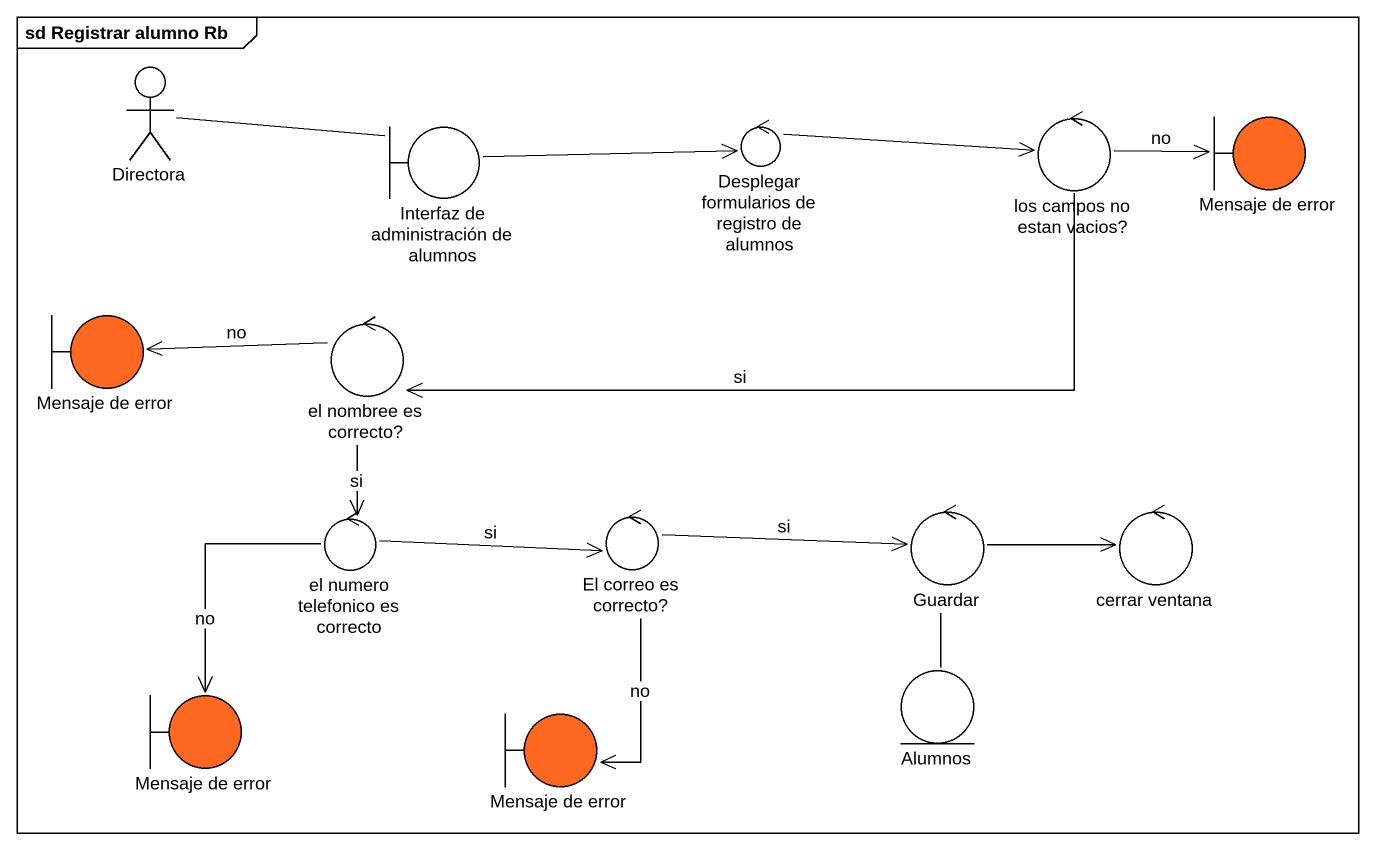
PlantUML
@startuml
mainframe sd Registrar alumno Rb
actor Directora
boundary "Interfaz de administración de alumnos" as Interfaz_de_administración
control "Desplegar formularios de registro de alumnos" as Desplegar_formularios_de
control "los campos no estan vacios?" as los_campos_no_estan_vacios
boundary "Mensaje de error" as Mensaje_de_error #FF6820
boundary "Mensaje de error" as Mensaje_de_error_2 #FF6820
control "el nombree es correcto?" as el_nombree_es_correcto
control "el numero telefonico es correcto" as el_numero_telefonico_es
control "El correo es correcto?" as El_correo_es_correcto
control Guardar
control "cerrar ventana" as cerrar_ventana
entity Alumnos
boundary "Mensaje de error" as Mensaje_de_error_3 #FF6820
boundary "Mensaje de error" as Mensaje_de_error_4 #FF6820
Directora -right- Interfaz_de_administración
Interfaz_de_administración -right-> Desplegar_formularios_de
Desplegar_formularios_de -right-> los_campos_no_estan_vacios
los_campos_no_estan_vacios -left-> el_nombree_es_correcto : si
Mensaje_de_error <-left- los_campos_no_estan_vacios : no
el_nombree_es_correcto -left-> Mensaje_de_error_2 : no
el_nombree_es_correcto --> el_numero_telefonico_es : si
el_numero_telefonico_es -right-> El_correo_es_correcto : si
El_correo_es_correcto -right-> Guardar : si
Guardar -right-> cerrar_ventana
Guardar -- Alumnos
Mensaje_de_error_3 <-up- el_numero_telefonico_es : no
Mensaje_de_error_4 <-up- El_correo_es_correcto : no
@enduml
